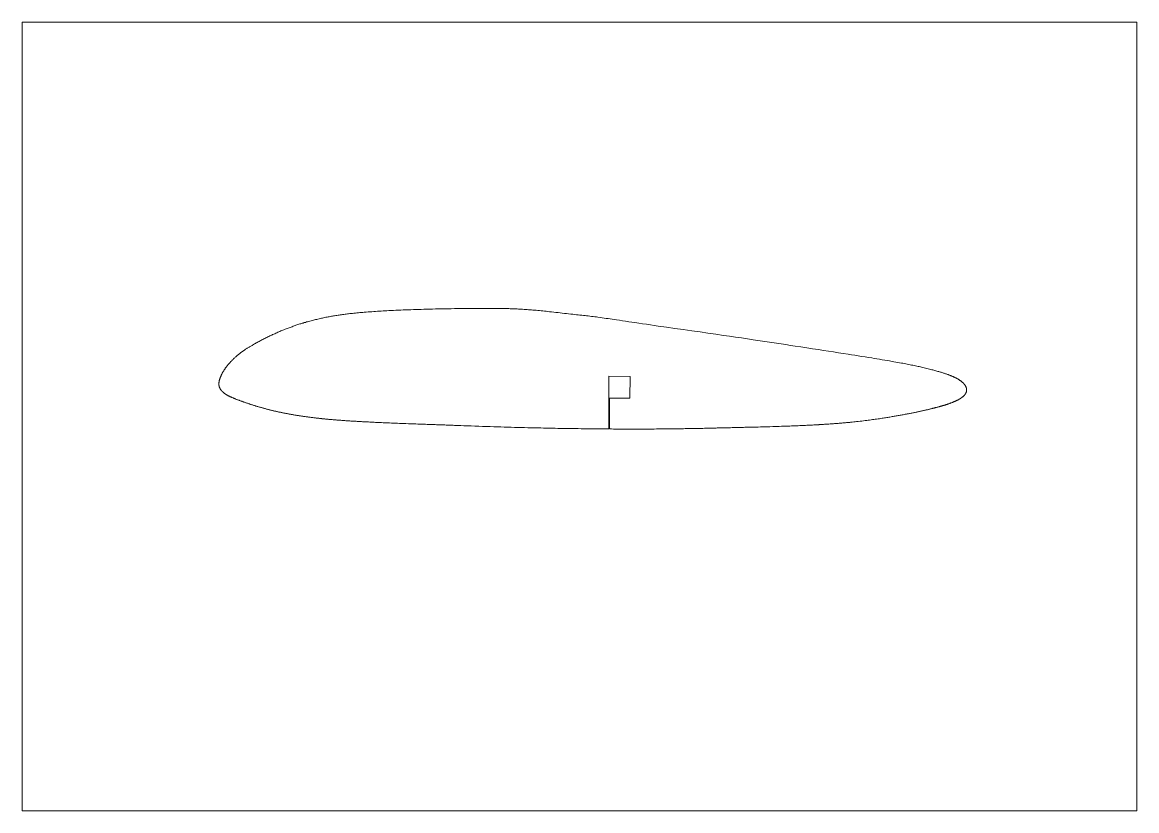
# Paper-space layout 'Sheet' of a CAD drawing. Header units: millimetres. Extents: x 0 to 420, y 0 to 297.
# The model-space entities are those that its viewports show. They can reach past a viewport. Long polylines and large blocks are cut down to what shows.
import ezdxf

# ---------------------------------------------------------------- set-up
doc = ezdxf.new("R2010")
doc.units = ezdxf.units.MM
doc.layers.add('Geometries', color=7, linetype='Continuous')

msp = doc.modelspace()

# ---------------------------------------------------------------- linework, layer by layer
at = {"layer": 'Geometries', "linetype": 'Continuous', "lineweight": 13}
for p, q in [((221.08, 163.64), (221.05, 155.44)), ((229.05, 163.63), (221.08, 163.64)), ((229.02, 155.43), (229.05, 163.63)), ((221.05, 155.44), (221.05, 143.81)), ((221.28, 155.44), (229.02, 155.43)), ((221.28, 143.8), (221.28, 155.44))]:
    msp.add_line(p, q, dxfattribs=at)
at = {"layer": 'Geometries', "linetype": 'Continuous', "lineweight": 13, "flags": 128}
for points in [[(355.3, 160.27), (355.24, 160.35), (355.19, 160.43), (355.13, 160.51), (355.07, 160.59), (355, 160.67), (354.94, 160.75), (354.87, 160.82), (354.81, 160.9), (354.74, 160.97), (354.67, 161.05), (354.59, 161.12), (354.52, 161.2), (354.44, 161.27), (354.37, 161.34), (354.28, 161.42), (354.18, 161.5), (354.09, 161.59), (353.99, 161.67), (353.89, 161.74), (353.79, 161.82), (353.69, 161.89), (353.6, 161.97), (353.5, 162.04), (353.38, 162.12), (353.27, 162.2), (353.15, 162.27), (353.03, 162.35), (352.91, 162.42), (352.79, 162.49), (352.67, 162.57), (352.55, 162.64), (352.4, 162.72), (352.25, 162.81), (352.09, 162.89), (351.94, 162.97), (351.78, 163.05), (351.61, 163.13), (351.45, 163.22), (351.28, 163.3), (351.11, 163.38), (350.94, 163.45), (350.77, 163.53), (350.57, 163.62), (350.37, 163.7), (350.17, 163.79), (349.96, 163.87), (349.76, 163.96), (349.55, 164.04), (349.34, 164.12), (349.13, 164.2), (348.92, 164.27), (348.71, 164.35), (348.5, 164.43), (348.23, 164.52), (347.96, 164.61), (347.69, 164.7), (347.42, 164.79), (347.15, 164.88), (346.88, 164.97), (346.6, 165.05), (346.31, 165.15), (346.01, 165.24), (345.71, 165.33), (345.4, 165.42), (345.1, 165.5), (344.72, 165.61), (344.33, 165.72), (343.95, 165.83), (343.56, 165.93), (343.18, 166.03), (342.79, 166.14), (342.4, 166.24), (341.91, 166.36), (341.42, 166.49), (340.92, 166.61), (340.43, 166.73), (339.93, 166.85), (339.44, 166.96), (338.94, 167.07), (338.49, 167.18), (338.03, 167.28), (337.58, 167.38), (337.12, 167.48), (336.67, 167.57), (336.21, 167.67), (335.66, 167.78), (335.11, 167.9), (334.56, 168.01), (334.02, 168.11), (333.47, 168.22), (332.93, 168.33), (332.39, 168.43), (331.85, 168.53), (331.31, 168.63), (330.61, 168.76), (329.9, 168.89), (329.2, 169.01), (328.5, 169.14), (327.8, 169.26), (326.88, 169.42), (325.96, 169.58), (325.04, 169.74), (324.06, 169.9), (323.07, 170.07), (322.09, 170.23), (321.1, 170.4), (320.12, 170.56), (318.86, 170.76), (317.6, 170.96), (316.34, 171.16), (315.08, 171.36), (313.82, 171.56), (312.56, 171.76), (311.3, 171.95), (309.43, 172.24), (307.56, 172.53), (305.69, 172.82), (303.82, 173.1), (301.95, 173.39), (300.08, 173.68), (297.87, 174.01), (295.67, 174.35), (293.46, 174.69), (291.26, 175.03), (289.5, 175.3), (287.73, 175.58), (285.97, 175.85), (284.21, 176.12), (282.44, 176.39), (280.71, 176.65), (278.98, 176.91), (277.24, 177.17), (275.51, 177.42), (273.26, 177.75), (271.01, 178.08), (268.77, 178.41), (266.52, 178.74), (264.27, 179.06), (261.33, 179.49), (258.39, 179.91), (255.44, 180.34), (252.29, 180.79), (249.13, 181.24), (245.98, 181.69), (242.82, 182.14), (239.67, 182.59), (238.2, 182.8), (236.73, 183.02), (235.25, 183.23), (233.78, 183.44), (232.31, 183.66), (230.84, 183.87), (229.68, 184.05), (228.53, 184.22), (227.37, 184.39), (226.22, 184.57), (225.06, 184.74), (223.91, 184.92), (223.13, 185.03), (222.35, 185.15), (221.58, 185.26), (220.8, 185.37), (220.02, 185.48), (219.26, 185.59), (218.5, 185.7), (217.73, 185.8), (216.97, 185.9), (216.36, 185.99), (215.74, 186.06), (215.13, 186.14), (214.52, 186.22), (213.91, 186.29), (213.31, 186.37), (212.7, 186.44), (212.1, 186.51), (211.5, 186.57), (210.83, 186.65), (210.16, 186.72), (209.49, 186.79), (208.82, 186.86), (208.15, 186.93), (207.48, 187), (206.69, 187.08), (205.9, 187.17), (205.11, 187.26), (204.32, 187.35), (203.51, 187.44), (202.7, 187.53), (201.9, 187.62), (201.09, 187.72), (200.29, 187.81), (199.48, 187.9), (198.67, 187.99), (198.04, 188.06), (197.41, 188.13), (196.78, 188.19), (196.14, 188.26), (195.51, 188.32), (194.89, 188.38), (194.27, 188.44), (193.65, 188.5), (193.02, 188.56), (192.47, 188.6), (191.91, 188.65), (191.36, 188.69), (190.8, 188.73), (190.25, 188.78), (189.69, 188.81), (189.13, 188.85), (188.58, 188.89), (188.05, 188.92), (187.52, 188.95), (186.99, 188.98), (186.46, 189), (185.93, 189.03), (185.4, 189.05), (184.9, 189.07), (184.4, 189.09), (183.9, 189.11), (183.4, 189.13), (182.9, 189.14), (182.35, 189.16), (181.79, 189.17), (181.23, 189.18), (180.67, 189.19), (180.12, 189.2), (179.56, 189.21), (179, 189.21), (178.44, 189.22), (177.7, 189.22), (176.96, 189.23), (176.21, 189.23), (175.47, 189.23), (174.73, 189.23), (173.98, 189.23), (172.81, 189.22), (171.65, 189.22), (170.48, 189.21), (169.21, 189.2), (167.94, 189.19), (166.68, 189.17), (165.41, 189.16), (164.14, 189.14), (162.87, 189.13), (161.61, 189.11), (160.34, 189.09), (159.2, 189.07), (158.06, 189.05), (156.93, 189.03), (155.79, 189.01), (154.65, 188.98), (153.51, 188.96), (152.38, 188.93), (151.38, 188.9), (150.38, 188.87), (149.39, 188.84), (148.39, 188.81), (147.4, 188.78), (146.4, 188.74), (145.41, 188.71), (144.41, 188.67), (143.52, 188.64), (142.63, 188.6), (141.73, 188.56), (140.84, 188.52), (139.95, 188.48), (139.05, 188.43), (138.16, 188.39), (137.44, 188.35), (136.72, 188.31), (136, 188.26), (135.27, 188.22), (134.55, 188.18), (133.85, 188.13), (133.14, 188.09), (132.43, 188.04), (131.72, 187.99), (131.01, 187.93), (130.31, 187.88), (129.6, 187.83), (128.89, 187.77), (128.33, 187.72), (127.78, 187.67), (127.22, 187.63), (126.67, 187.57), (126.1, 187.52), (125.54, 187.47), (124.97, 187.41), (124.41, 187.35), (123.84, 187.29), (123.4, 187.24), (122.96, 187.19), (122.51, 187.14), (122.07, 187.08), (121.63, 187.03), (121.19, 186.97), (120.74, 186.91), (120.3, 186.85), (119.86, 186.79), (119.42, 186.72), (118.99, 186.66), (118.55, 186.59), (118.12, 186.52), (117.69, 186.45), (117.29, 186.39), (116.89, 186.32), (116.49, 186.25), (116.09, 186.18), (115.69, 186.1), (115.29, 186.03), (114.89, 185.95), (114.46, 185.87), (114.02, 185.78), (113.58, 185.69), (113.14, 185.6), (112.71, 185.5), (112.27, 185.41), (111.84, 185.31), (111.4, 185.21), (110.97, 185.1), (110.54, 185), (110.11, 184.9), (109.69, 184.79), (109.26, 184.68), (108.84, 184.57), (108.41, 184.45), (107.98, 184.34), (107.55, 184.22), (107.12, 184.1), (106.69, 183.97), (106.27, 183.85), (105.85, 183.72), (105.43, 183.6), (105.01, 183.47), (104.64, 183.35), (104.26, 183.23), (103.89, 183.11), (103.52, 182.99), (103.15, 182.86), (102.78, 182.74), (102.41, 182.61), (102.04, 182.48), (101.66, 182.34), (101.28, 182.21), (100.9, 182.07), (100.52, 181.93), (100.15, 181.79), (99.77, 181.64), (99.39, 181.5), (99.02, 181.35), (98.63, 181.19), (98.23, 181.03), (97.84, 180.87), (97.45, 180.71), (97.06, 180.55), (96.68, 180.38), (96.29, 180.21), (95.9, 180.04), (95.52, 179.87), (95.13, 179.7), (94.75, 179.52), (94.36, 179.35), (94, 179.18), (93.64, 179.01), (93.28, 178.84), (92.92, 178.66), (92.56, 178.49), (92.19, 178.3), (91.81, 178.11), (91.43, 177.92), (91.05, 177.73), (90.68, 177.54), (90.3, 177.34), (89.95, 177.16), (89.6, 176.97), (89.25, 176.78), (88.9, 176.59), (88.55, 176.4), (88.2, 176.21), (87.85, 176.01), (87.51, 175.82), (87.16, 175.63), (86.81, 175.43), (86.58, 175.3), (86.36, 175.17), (86.13, 175.04), (85.91, 174.91), (85.68, 174.78), (85.46, 174.64), (85.24, 174.51), (85.02, 174.37), (84.8, 174.24), (84.58, 174.1), (84.36, 173.96), (84.15, 173.82), (83.93, 173.67), (83.74, 173.54), (83.54, 173.41), (83.35, 173.27), (83.16, 173.14), (82.96, 173), (82.77, 172.86), (82.58, 172.72), (82.39, 172.58), (82.2, 172.43), (82.02, 172.29), (81.83, 172.14), (81.65, 171.99), (81.47, 171.85), (81.3, 171.71), (81.13, 171.57), (80.96, 171.43), (80.79, 171.28), (80.61, 171.12), (80.44, 170.97), (80.26, 170.81), (80.08, 170.65), (79.91, 170.49), (79.74, 170.33), (79.58, 170.17), (79.42, 170.02), (79.26, 169.86), (79.1, 169.7), (78.95, 169.54), (78.79, 169.38), (78.64, 169.22), (78.49, 169.06), (78.34, 168.89), (78.19, 168.73), (78.04, 168.56), (77.9, 168.4), (77.75, 168.23), (77.61, 168.06), (77.48, 167.91), (77.35, 167.75), (77.23, 167.59), (77.1, 167.43), (76.98, 167.27), (76.85, 167.11), (76.73, 166.95), (76.62, 166.8), (76.52, 166.65), (76.41, 166.49), (76.3, 166.34), (76.2, 166.19), (76.1, 166.03), (76, 165.88), (75.9, 165.72), (75.8, 165.56), (75.7, 165.4), (75.61, 165.24), (75.51, 165.08), (75.43, 164.93), (75.34, 164.78), (75.26, 164.62), (75.18, 164.47), (75.1, 164.31), (75.03, 164.17), (74.96, 164.02), (74.9, 163.88), (74.83, 163.73), (74.77, 163.59), (74.71, 163.44), (74.65, 163.29), (74.6, 163.17), (74.56, 163.06), (74.52, 162.94), (74.48, 162.82), (74.44, 162.7), (74.4, 162.58), (74.36, 162.46), (74.33, 162.36), (74.3, 162.25), (74.28, 162.14), (74.25, 162.04), (74.23, 161.93), (74.2, 161.82), (74.18, 161.72), (74.16, 161.61), (74.15, 161.51), (74.14, 161.41), (74.12, 161.32), (74.11, 161.22), (74.1, 161.12), (74.1, 161.02), (74.09, 160.92)], [(221.05, 143.81), (220.35, 143.81), (219.66, 143.82), (218.96, 143.82), (218.26, 143.83), (217.56, 143.83), (216.85, 143.84), (216.23, 143.84), (215.61, 143.85), (214.99, 143.85), (214.57, 143.86), (214.16, 143.86), (213.8, 143.87), (213.58, 143.87), (212.58, 143.88), (211.57, 143.89), (210.57, 143.9), (209.49, 143.92), (208.4, 143.93), (207.32, 143.95), (206.24, 143.96), (205.15, 143.98), (204.06, 144), (202.97, 144.02), (201.88, 144.04), (200.79, 144.06), (199.7, 144.08), (198.62, 144.1), (197.55, 144.12), (196.47, 144.14), (195.39, 144.17), (194.16, 144.19), (192.93, 144.22), (191.7, 144.25), (190.47, 144.28), (189.23, 144.31), (188, 144.35), (186.76, 144.38), (185.52, 144.41), (184.23, 144.45), (182.93, 144.49), (181.62, 144.52), (180.32, 144.56), (179.02, 144.6), (177.71, 144.64), (176.29, 144.69), (174.86, 144.74), (173.43, 144.78), (172, 144.83), (170.57, 144.88), (169.14, 144.93), (167.71, 144.98), (166.47, 145.03), (165.24, 145.08), (164.85, 145.09), (164.46, 145.1), (164.07, 145.12), (163.68, 145.13), (163.29, 145.15), (162.85, 145.17), (162.41, 145.18), (161.96, 145.2), (161.52, 145.21), (161.07, 145.23), (160.62, 145.25), (160.17, 145.26), (159.72, 145.28), (159.21, 145.3), (158.69, 145.32), (158.17, 145.33), (157.64, 145.35), (157.12, 145.37), (156.6, 145.39), (156.09, 145.41), (155.57, 145.43), (155.05, 145.44), (154.43, 145.47), (153.8, 145.49), (153.18, 145.51), (152.55, 145.53), (151.93, 145.55), (151.3, 145.58), (150.54, 145.6), (149.78, 145.63), (149.03, 145.66), (148.27, 145.68), (147.51, 145.71), (146.51, 145.75), (145.51, 145.79), (144.51, 145.82), (143.74, 145.85), (142.97, 145.88), (142.2, 145.91), (141.43, 145.94), (140.66, 145.97), (139.9, 146), (139.13, 146.03), (138.37, 146.07), (137.77, 146.09), (137.17, 146.12), (136.57, 146.14), (135.98, 146.17), (135.38, 146.2), (134.79, 146.22), (134.2, 146.25), (133.61, 146.28), (133.08, 146.3), (132.56, 146.33), (132.04, 146.35), (131.52, 146.38), (131, 146.4), (130.49, 146.43), (129.98, 146.45), (129.48, 146.48), (128.98, 146.51), (128.58, 146.53), (128.18, 146.55), (127.78, 146.57), (127.38, 146.59), (126.99, 146.62), (126.6, 146.64), (126.22, 146.66), (125.84, 146.68), (125.45, 146.7), (125.04, 146.73), (124.64, 146.75), (124.23, 146.78), (123.83, 146.8), (123.42, 146.83), (123.02, 146.86), (122.65, 146.88), (122.27, 146.9), (121.9, 146.93), (121.53, 146.96), (121.17, 146.98), (120.8, 147.01), (120.44, 147.03), (120.08, 147.06), (119.72, 147.08), (119.36, 147.11), (119.08, 147.13), (118.8, 147.15), (118.53, 147.18), (118.25, 147.2), (117.98, 147.22), (117.69, 147.24), (117.4, 147.27), (117.12, 147.29), (116.84, 147.31), (116.55, 147.34), (116.27, 147.36), (116.01, 147.38), (115.75, 147.41), (115.49, 147.43), (115.23, 147.45), (114.98, 147.48), (114.73, 147.5), (114.47, 147.53), (114.22, 147.55), (113.97, 147.58), (113.73, 147.6), (113.46, 147.63), (113.19, 147.65), (112.95, 147.68), (112.94, 147.68), (112.93, 147.68), (112.92, 147.68), (112.91, 147.68), (112.91, 147.68), (112.9, 147.68), (112.9, 147.69), (112.89, 147.69), (112.85, 147.69), (112.56, 147.72), (112.27, 147.75), (111.99, 147.78), (111.7, 147.81), (111.42, 147.85), (111.14, 147.88), (110.81, 147.92), (110.48, 147.95), (110.16, 147.99), (109.83, 148.03), (109.51, 148.07), (109.18, 148.11), (108.86, 148.15), (108.54, 148.19), (108.22, 148.24), (107.9, 148.28), (107.59, 148.32), (107.27, 148.36), (106.96, 148.4), (106.65, 148.45), (106.35, 148.49), (106.04, 148.53), (105.74, 148.58), (105.44, 148.62), (105.17, 148.66), (104.89, 148.7), (104.62, 148.75), (104.35, 148.79), (104.09, 148.83), (103.82, 148.87), (103.53, 148.92), (103.24, 148.96), (102.95, 149.01), (102.67, 149.06), (102.39, 149.11), (102.11, 149.15), (101.84, 149.2), (101.58, 149.25), (101.32, 149.29), (101.06, 149.34), (100.81, 149.38), (100.55, 149.43), (100.3, 149.48), (100.04, 149.52), (99.79, 149.57), (99.55, 149.62), (99.3, 149.67), (99.06, 149.71), (98.82, 149.76), (98.58, 149.81), (98.31, 149.86), (98.05, 149.91), (97.78, 149.97), (97.52, 150.02), (97.26, 150.08), (97, 150.13), (96.74, 150.19), (96.48, 150.25), (96.43, 150.26), (96.39, 150.26), (96.25, 150.3), (96.01, 150.35), (95.79, 150.4), (95.57, 150.45), (95.32, 150.51), (95.06, 150.56), (94.81, 150.62), (94.54, 150.69), (94.28, 150.75), (94.01, 150.81), (93.75, 150.88), (93.49, 150.94), (93.28, 150.99), (93.19, 151.02), (93.13, 151.03), (92.99, 151.07), (92.73, 151.13), (92.51, 151.19), (92.28, 151.25), (92.02, 151.32), (91.75, 151.39), (91.49, 151.46), (91.26, 151.52), (91.03, 151.58), (90.81, 151.64), (90.58, 151.71), (90.35, 151.77), (90.13, 151.83), (89.86, 151.91), (89.6, 151.98), (89.34, 152.06), (89.08, 152.14), (88.82, 152.21), (88.57, 152.29), (88.32, 152.36), (88.07, 152.44), (87.83, 152.51), (87.56, 152.6), (87.3, 152.68), (87.04, 152.76), (86.79, 152.84), (86.53, 152.92), (86.28, 153.01), (86.04, 153.08), (85.81, 153.16), (85.57, 153.24), (85.34, 153.32), (85.11, 153.39), (84.88, 153.47), (84.65, 153.55), (84.43, 153.63), (84.21, 153.7), (83.98, 153.78), (83.77, 153.86), (83.55, 153.93), (83.34, 154), (83.13, 154.08), (82.91, 154.15), (82.7, 154.23), (82.49, 154.3), (82.29, 154.38), (82.08, 154.45), (81.88, 154.52), (81.68, 154.6), (81.49, 154.67), (81.29, 154.74), (81.1, 154.81), (80.91, 154.89), (80.72, 154.96), (80.53, 155.03), (80.48, 155.05), (80.48, 155.06), (80.47, 155.06), (80.47, 155.06), (80.47, 155.06), (80.47, 155.06), (80.47, 155.06), (80.46, 155.06), (80.45, 155.06), (80.41, 155.08), (80.34, 155.11), (80.22, 155.16), (80.06, 155.22), (79.9, 155.29), (79.74, 155.35), (79.59, 155.42), (79.44, 155.48), (79.29, 155.55), (79.14, 155.61), (79, 155.67), (78.87, 155.73), (78.74, 155.79), (78.61, 155.85), (78.48, 155.91), (78.35, 155.97), (78.23, 156.03), (78.1, 156.1), (77.98, 156.16), (77.86, 156.22), (77.74, 156.28), (77.62, 156.34), (77.51, 156.4), (77.4, 156.46), (77.3, 156.52), (77.19, 156.58), (77.09, 156.64), (76.98, 156.71), (76.88, 156.77), (76.77, 156.83), (76.67, 156.9), (76.57, 156.97), (76.47, 157.03), (76.38, 157.09), (76.29, 157.16), (76.2, 157.22), (76.11, 157.29), (76.03, 157.35), (75.94, 157.41), (75.86, 157.48), (75.78, 157.54), (75.7, 157.61), (75.63, 157.68), (75.58, 157.72), (75.54, 157.76), (75.5, 157.8), (75.48, 157.81), (75.48, 157.81), (75.48, 157.82), (75.47, 157.82), (75.47, 157.82), (75.47, 157.82), (75.41, 157.88), (75.35, 157.94), (75.29, 158), (75.23, 158.06), (75.23, 158.06), (75.23, 158.06), (75.23, 158.06), (75.22, 158.07), (75.22, 158.07), (75.21, 158.08), (75.21, 158.08), (75.19, 158.1), (75.16, 158.14), (75.11, 158.19), (75.06, 158.25), (75.02, 158.3), (75.01, 158.3), (75.01, 158.31), (75.01, 158.31), (75, 158.31), (75, 158.32), (75, 158.32), (75, 158.32), (74.96, 158.36), (74.93, 158.4), (74.89, 158.45), (74.85, 158.5), (74.82, 158.55), (74.82, 158.55), (74.81, 158.56), (74.81, 158.56), (74.81, 158.57), (74.81, 158.57), (74.8, 158.57), (74.8, 158.57), (74.75, 158.65), (74.73, 158.68), (74.73, 158.68), (74.73, 158.68), (74.73, 158.68), (74.72, 158.69), (74.72, 158.69), (74.72, 158.69), (74.72, 158.7), (74.71, 158.7), (74.69, 158.74), (74.66, 158.78), (74.61, 158.86), (74.57, 158.93), (74.53, 159), (74.5, 159.07), (74.46, 159.14), (74.43, 159.21), (74.39, 159.29), (74.36, 159.37), (74.33, 159.45), (74.29, 159.53), (74.27, 159.61), (74.25, 159.65), (74.25, 159.65), (74.25, 159.66), (74.25, 159.66), (74.25, 159.67), (74.25, 159.67), (74.25, 159.67), (74.23, 159.73), (74.21, 159.8), (74.19, 159.87), (74.18, 159.93), (74.17, 159.95), (74.17, 159.96), (74.17, 159.96), (74.17, 159.96), (74.17, 159.97), (74.17, 159.97), (74.17, 159.98), (74.15, 160.06), (74.14, 160.1), (74.14, 160.11), (74.14, 160.11), (74.14, 160.12), (74.14, 160.12), (74.14, 160.12), (74.14, 160.13), (74.13, 160.19), (74.12, 160.25), (74.12, 160.28), (74.12, 160.28), (74.12, 160.28), (74.12, 160.28), (74.12, 160.28), (74.12, 160.29), (74.12, 160.29), (74.11, 160.34), (74.11, 160.35), (74.11, 160.36), (74.11, 160.37), (74.11, 160.38), (74.11, 160.39), (74.1, 160.4), (74.1, 160.42), (74.1, 160.5), (74.1, 160.51), (74.1, 160.52), (74.1, 160.52), (74.09, 160.53), (74.09, 160.53), (74.09, 160.54), (74.09, 160.59), (74.09, 160.65), (74.09, 160.7), (74.09, 160.75), (74.09, 160.8), (74.09, 160.83), (74.09, 160.83), (74.09, 160.83), (74.09, 160.84), (74.09, 160.84), (74.09, 160.85), (74.09, 160.85), (74.09, 160.92)], [(355.3, 160.27), (355.35, 160.2), (355.39, 160.13), (355.44, 160.06), (355.48, 159.99), (355.52, 159.92), (355.55, 159.85), (355.59, 159.78), (355.62, 159.71), (355.65, 159.65), (355.68, 159.59), (355.71, 159.52), (355.73, 159.46), (355.75, 159.4), (355.76, 159.39), (355.76, 159.39), (355.76, 159.37), (355.77, 159.36), (355.77, 159.34), (355.78, 159.33), (355.78, 159.32), (355.8, 159.26), (355.82, 159.2), (355.83, 159.14), (355.85, 159.08), (355.86, 159.01), (355.87, 158.94), (355.87, 158.94), (355.87, 158.94), (355.88, 158.93), (355.88, 158.93), (355.88, 158.93), (355.88, 158.93), (355.88, 158.91), (355.88, 158.9), (355.89, 158.86), (355.9, 158.79), (355.9, 158.72), (355.91, 158.65), (355.91, 158.58), (355.91, 158.51), (355.91, 158.49), (355.91, 158.49), (355.91, 158.48), (355.91, 158.48), (355.91, 158.47), (355.91, 158.47), (355.91, 158.46), (355.91, 158.44), (355.91, 158.4), (355.91, 158.34), (355.9, 158.28), (355.89, 158.21), (355.88, 158.15), (355.87, 158.09), (355.86, 158.02), (355.85, 157.96), (355.83, 157.9), (355.82, 157.83), (355.8, 157.77), (355.78, 157.71), (355.75, 157.64), (355.73, 157.58), (355.73, 157.58), (355.73, 157.57), (355.72, 157.57), (355.72, 157.57), (355.72, 157.56), (355.72, 157.56), (355.72, 157.55), (355.71, 157.52), (355.69, 157.48), (355.66, 157.41), (355.62, 157.34), (355.59, 157.28), (355.55, 157.21), (355.51, 157.14), (355.47, 157.08), (355.43, 157.02), (355.39, 156.95), (355.35, 156.89), (355.3, 156.83), (355.26, 156.77), (355.21, 156.71), (355.16, 156.65), (355.11, 156.59), (355.05, 156.53), (355, 156.47), (354.94, 156.41), (354.88, 156.34), (354.82, 156.28), (354.76, 156.22), (354.69, 156.16), (354.62, 156.1), (354.55, 156.04), (354.48, 155.97), (354.41, 155.91), (354.33, 155.85), (354.26, 155.79), (354.18, 155.73), (354.1, 155.67), (354.02, 155.61), (353.94, 155.56), (353.86, 155.5), (353.78, 155.44), (353.7, 155.39), (353.61, 155.33), (353.52, 155.27), (353.42, 155.21), (353.32, 155.15), (353.22, 155.09), (353.12, 155.03), (353.01, 154.97), (352.9, 154.9), (352.8, 154.85), (352.79, 154.84), (352.79, 154.84), (352.79, 154.84), (352.78, 154.84), (352.78, 154.84), (352.77, 154.83), (352.77, 154.83), (352.72, 154.8), (352.65, 154.76), (352.54, 154.71), (352.44, 154.65), (352.33, 154.6), (352.22, 154.54), (352.1, 154.48), (351.98, 154.42), (351.85, 154.37), (351.73, 154.31), (351.61, 154.25), (351.49, 154.2), (351.37, 154.15), (351.25, 154.1), (351.13, 154.04), (351.01, 153.99), (350.88, 153.94), (350.88, 153.94), (350.87, 153.94), (350.87, 153.94), (350.87, 153.93), (350.87, 153.93), (350.87, 153.93), (350.86, 153.93), (350.84, 153.92), (350.82, 153.91), (350.77, 153.89), (350.68, 153.86), (350.6, 153.83), (350.52, 153.79), (350.39, 153.74), (350.26, 153.69), (350.12, 153.64), (349.99, 153.59), (349.85, 153.54), (349.7, 153.48), (349.54, 153.43), (349.39, 153.37), (349.23, 153.31), (349.07, 153.26), (348.95, 153.22), (348.83, 153.18), (348.71, 153.14), (348.54, 153.08), (348.47, 153.06), (348.42, 153.05), (348.37, 153.03), (348.22, 152.98), (348.07, 152.93), (347.91, 152.88), (347.75, 152.83), (347.59, 152.79), (347.43, 152.74), (347.27, 152.69), (347.11, 152.64), (346.95, 152.59), (346.78, 152.54), (346.6, 152.49), (346.43, 152.44), (346.26, 152.39), (346.08, 152.34), (345.9, 152.29), (345.72, 152.24), (345.56, 152.19), (345.43, 152.16), (345.32, 152.13), (345.11, 152.07), (344.93, 152.02), (344.74, 151.97), (344.57, 151.93), (344.4, 151.88), (344.23, 151.84), (344.06, 151.79), (343.85, 151.74), (343.64, 151.69), (343.43, 151.63), (343.22, 151.58), (343.01, 151.53), (342.79, 151.47), (342.56, 151.41), (342.32, 151.36), (342.08, 151.3), (341.85, 151.24), (341.59, 151.18), (341.36, 151.12), (341.15, 151.07), (340.93, 151.02), (340.68, 150.96), (340.42, 150.9), (340.16, 150.84), (339.87, 150.78), (339.59, 150.72), (339.31, 150.65), (339.02, 150.59), (338.73, 150.52), (338.46, 150.47), (338.19, 150.41), (337.93, 150.35), (337.65, 150.29), (337.38, 150.23), (337.11, 150.18), (336.83, 150.12), (336.53, 150.06), (336.22, 149.99), (335.91, 149.93), (335.6, 149.87), (335.29, 149.8), (334.97, 149.74), (334.66, 149.68), (334.34, 149.62), (334.02, 149.55), (333.7, 149.49), (333.5, 149.45), (333.3, 149.41), (333.14, 149.38), (333.07, 149.37), (332.79, 149.32), (332.41, 149.25), (332.04, 149.18), (331.66, 149.11), (331.28, 149.04), (330.9, 148.97), (330.53, 148.9), (330.15, 148.84), (329.77, 148.77), (329.39, 148.7), (329, 148.64), (328.61, 148.57), (328.21, 148.5), (327.82, 148.44), (327.42, 148.37), (327.02, 148.3), (326.62, 148.24), (326.19, 148.17), (325.77, 148.1), (325.34, 148.04), (324.91, 147.97), (324.48, 147.9), (324.04, 147.84), (323.53, 147.76), (323.02, 147.68), (322.5, 147.61), (321.99, 147.53), (321.46, 147.46), (320.92, 147.39), (320.39, 147.31), (319.86, 147.24), (319.32, 147.17), (318.78, 147.1), (318.25, 147.03), (317.62, 146.95), (316.99, 146.87), (316.35, 146.8), (315.72, 146.72), (315.08, 146.65), (314.45, 146.58), (313.89, 146.52), (313.33, 146.46), (312.77, 146.4), (312.35, 146.35), (312.25, 146.34), (312.13, 146.33), (311.84, 146.3), (311.54, 146.27), (311.25, 146.25), (310.95, 146.22), (310.65, 146.19), (310.3, 146.16), (309.94, 146.12), (309.59, 146.09), (309.23, 146.06), (308.86, 146.03), (308.5, 146), (308.13, 145.97), (307.8, 145.94), (307.46, 145.91), (307.12, 145.89), (306.78, 145.86), (306.44, 145.83), (306.09, 145.81), (305.68, 145.78), (305.26, 145.75), (304.84, 145.72), (304.42, 145.69), (304, 145.66), (303.58, 145.63), (303.16, 145.6), (302.74, 145.58), (302.32, 145.55), (301.91, 145.53), (301.51, 145.5), (301.1, 145.48), (300.84, 145.46), (300.57, 145.45), (300.33, 145.43), (300.18, 145.42), (299.75, 145.4), (299.32, 145.37), (298.8, 145.35), (298.28, 145.32), (297.76, 145.29), (297.25, 145.27), (296.74, 145.24), (296.23, 145.21), (295.71, 145.19), (295.2, 145.17), (294.68, 145.14), (294.16, 145.12), (293.59, 145.09), (293.02, 145.07), (292.44, 145.04), (291.87, 145.02), (291.29, 145), (290.62, 144.97), (289.95, 144.94), (289.28, 144.92), (288.61, 144.89), (287.94, 144.87), (287.05, 144.84), (286.17, 144.81), (285.28, 144.78), (284.1, 144.74), (282.91, 144.7), (281.72, 144.67), (280.53, 144.63), (279.74, 144.61), (278.95, 144.59), (278.16, 144.57), (277.37, 144.54), (276.58, 144.52), (275.8, 144.5), (275.11, 144.49), (274.42, 144.47), (273.73, 144.45), (273.45, 144.44), (273.32, 144.44), (273.13, 144.44), (272.73, 144.43), (272.34, 144.42), (271.86, 144.41), (271.39, 144.39), (270.92, 144.38), (270.34, 144.37), (269.76, 144.36), (269.19, 144.34), (268.61, 144.33), (268.04, 144.31), (267.48, 144.3), (266.92, 144.29), (266.36, 144.28), (265.81, 144.26), (265.36, 144.25), (264.92, 144.24), (264.48, 144.23), (264.05, 144.22), (263.61, 144.21), (263.18, 144.2), (262.76, 144.19), (262.33, 144.18), (261.91, 144.17), (261.51, 144.16), (261.11, 144.15), (260.72, 144.14), (260.43, 144.13), (260.27, 144.13), (260.07, 144.12), (259.65, 144.11), (259.24, 144.1), (258.75, 144.09), (258.26, 144.08), (257.77, 144.07), (257.11, 144.05), (256.45, 144.04), (255.79, 144.03), (255.13, 144.01), (254.48, 144), (253.84, 143.99), (253.2, 143.97), (252.56, 143.96), (251.92, 143.95), (251.24, 143.94), (250.56, 143.93), (249.87, 143.92), (249.19, 143.91), (248.52, 143.9), (247.84, 143.89), (247.04, 143.87), (246.25, 143.86), (245.46, 143.85), (244.67, 143.85), (243.86, 143.84), (243.06, 143.83), (242.26, 143.82), (241.45, 143.81), (240.65, 143.81), (239.86, 143.8), (239.06, 143.8), (238.18, 143.79), (237.31, 143.79), (236.88, 143.78), (236.7, 143.78), (236.53, 143.78), (236.24, 143.78), (235.03, 143.78), (233.8, 143.77), (232.58, 143.77), (231.35, 143.77), (230.12, 143.77), (229.3, 143.77), (228.48, 143.77), (227.66, 143.78), (226.84, 143.78), (226.02, 143.78), (225.19, 143.78), (224.41, 143.79), (223.63, 143.79), (222.85, 143.79), (222.07, 143.8), (221.28, 143.8)]]:
    msp.add_lwpolyline(points, dxfattribs=at)

psp = doc.layouts.new('Sheet')

# ---------------------------------------------------------------- viewports
at = {"layer": '0'}
psp.add_viewport(center=(210, 148.5), size=(420, 297), view_center_point=(210, 148.5), view_height=297, dxfattribs=at)

doc.saveas('drawing.dxf')
